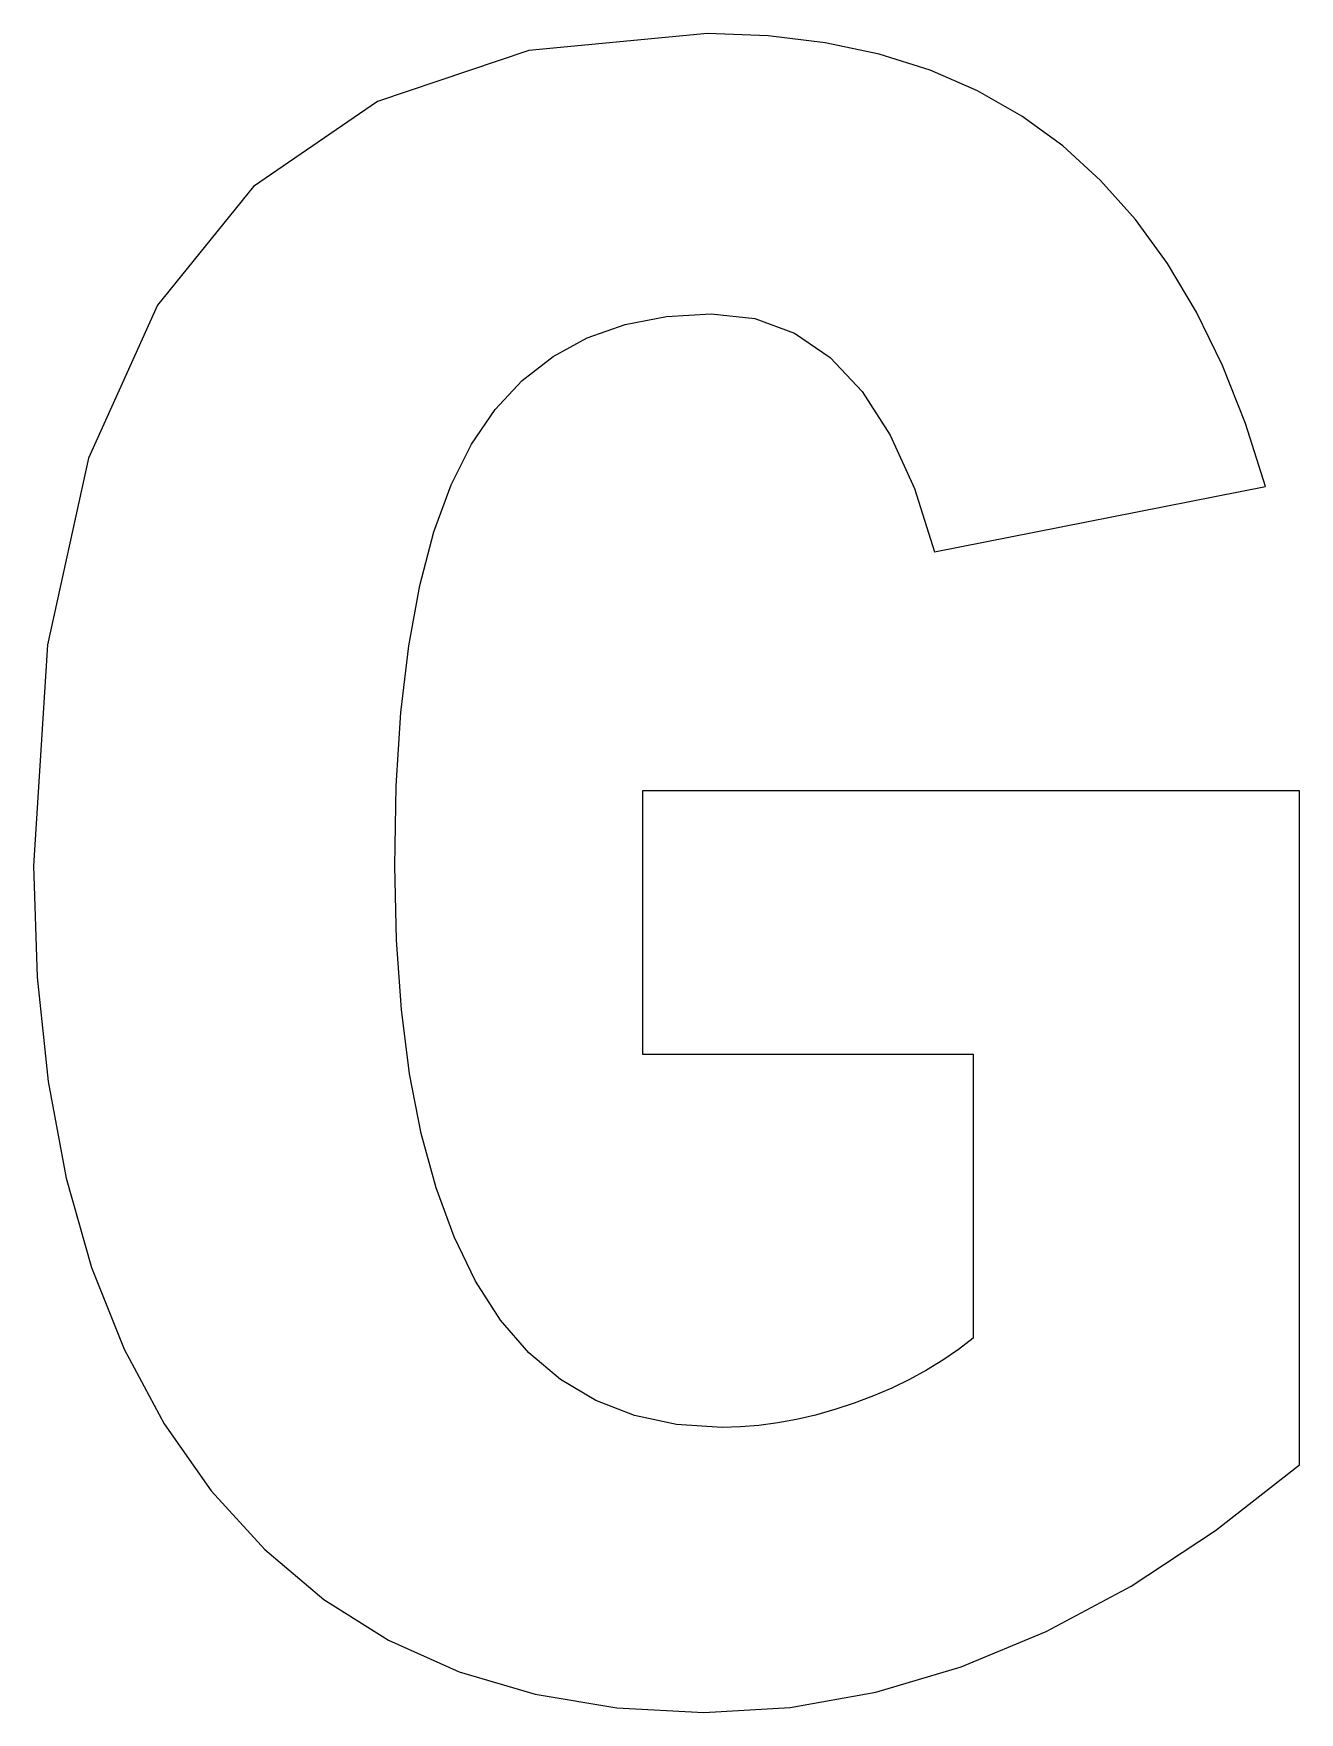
# Model space of a CAD drawing. Header units: metres. Extents: x -6.7 to 6.8, y -22.5 to -4.6.
import ezdxf

# ---------------------------------------------------------------- set-up
doc = ezdxf.new("R2010")
doc.units = ezdxf.units.M

msp = doc.modelspace()

# ---------------------------------------------------------------- linework, layer by layer
for p, q in [((0.487762, -4.59094), (-1.41962, -4.77211)), ((1.13307, -4.61539), (0.487762, -4.59094)), ((1.74365, -4.68877), (1.13307, -4.61539)), ((-1.41962, -4.77211), (-3.03357, -5.31561)), ((2.31952, -4.81104), (1.74365, -4.68877)), ((2.86067, -4.98222), (2.31952, -4.81104)), ((3.3671, -5.20232), (2.86067, -4.98222)), ((-3.03357, -5.31561), (-4.35406, -6.22147)), ((3.83881, -5.47133), (3.3671, -5.20232)), ((4.27579, -5.78925), (3.83881, -5.47133)), ((4.6797, -6.15683), (4.27579, -5.78925)), ((-4.35406, -6.22147), (-5.38112, -7.48965)), ((5.05205, -6.57489), (4.6797, -6.15683)), ((5.39284, -7.04346), (5.05205, -6.57489)), ((5.70209, -7.5625), (5.39284, -7.04346)), ((-5.38112, -7.48965), (-6.11475, -9.12019)), ((-0.795197, -7.8356), (-0.392227, -7.6936)), ((-0.392227, -7.6936), (0.04834, -7.6084)), ((0.04834, -7.6084), (0.52652, -7.58)), ((0.52652, -7.58), (0.991669, -7.63181)), ((0.991669, -7.63181), (1.41525, -7.7872)), ((5.97977, -8.13205), (5.70209, -7.5625)), ((-1.16057, -8.03439), (-0.795197, -7.8356)), ((1.41525, -7.7872), (1.79732, -8.0462)), ((-1.48833, -8.28998), (-1.16057, -8.03439)), ((1.79732, -8.0462), (2.13782, -8.4088)), ((6.22589, -8.75209), (5.97977, -8.13205)), ((-1.77849, -8.60237), (-1.48833, -8.28998)), ((2.13782, -8.4088), (2.43678, -8.875)), ((-2.03105, -8.97156), (-1.77849, -8.60237)), ((6.44046, -9.42262), (6.22589, -8.75209)), ((2.43678, -8.875), (2.6942, -9.44481)), ((-6.11475, -9.12019), (-6.5549, -11.1131)), ((-2.24811, -9.40413), (-2.03105, -8.97156)), ((-2.43178, -9.90663), (-2.24811, -9.40413)), ((2.6942, -9.44481), (2.91008, -10.1182)), ((2.91008, -10.1182), (6.44046, -9.42262)), ((-2.58205, -10.4791), (-2.43178, -9.90663)), ((-2.69891, -11.1215), (-2.58205, -10.4791)), ((-6.5549, -11.1131), (-6.70163, -13.4683)), ((-2.78241, -11.8338), (-2.69891, -11.1215)), ((-2.83249, -12.6161), (-2.78241, -11.8338)), ((-2.8492, -13.4683), (-2.83249, -12.6161)), ((6.80127, -12.6693), (-0.207809, -12.6693)), ((-0.207809, -12.6693), (-0.207809, -15.4781)), ((6.80127, -19.8589), (6.80127, -12.6693)), ((-6.70163, -13.4683), (-6.66298, -14.6582)), ((-2.83157, -14.2624), (-2.8492, -13.4683)), ((-2.77873, -15.0028), (-2.83157, -14.2624)), ((-6.66298, -14.6582), (-6.54703, -15.769)), ((-2.69064, -15.6896), (-2.77873, -15.0028)), ((-0.207809, -15.4781), (3.32237, -15.4781)), ((3.32237, -15.4781), (3.32237, -18.506)), ((-2.56734, -16.3228), (-2.69064, -15.6896)), ((-6.54703, -15.769), (-6.35376, -16.8007)), ((-2.4088, -16.9023), (-2.56734, -16.3228)), ((-6.35376, -16.8007), (-6.08321, -17.7532)), ((-2.21503, -17.4282), (-2.4088, -16.9023)), ((-1.98602, -17.9004), (-2.21503, -17.4282)), ((-6.08321, -17.7532), (-5.73535, -18.6266)), ((-1.72095, -18.314), (-1.98602, -17.9004)), ((-1.41907, -18.664), (-1.72095, -18.314)), ((3.32237, -18.506), (3.16396, -18.6275)), ((-5.73535, -18.6266), (-5.31018, -19.4209)), ((-1.08037, -18.9503), (-1.41907, -18.664)), ((2.99789, -18.7416), (2.82422, -18.8483)), ((3.16396, -18.6275), (2.99789, -18.7416)), ((-0.70488, -19.173), (-1.08037, -18.9503)), ((2.6429, -18.9477), (2.45396, -19.0398)), ((2.82422, -18.8483), (2.6429, -18.9477)), ((2.25739, -19.1244), (2.05318, -19.2017)), ((2.45396, -19.0398), (2.25739, -19.1244)), ((-0.292572, -19.3321), (-0.70488, -19.173)), ((0.156509, -19.4276), (-0.292572, -19.3321)), ((1.64091, -19.3279), (1.43755, -19.3752)), ((1.84613, -19.2701), (1.64091, -19.3279)), ((2.05318, -19.2017), (1.84613, -19.2701)), ((-5.31018, -19.4209), (-4.80771, -20.136)), ((0.642426, -19.4594), (0.156509, -19.4276)), ((0.83844, -19.4541), (0.642426, -19.4594)), ((1.0363, -19.4383), (0.83844, -19.4541)), ((1.23601, -19.412), (1.0363, -19.4383)), ((1.43755, -19.3752), (1.23601, -19.412)), ((5.90486, -20.5597), (6.80127, -19.8589)), ((-4.80771, -20.136), (-4.23656, -20.7632)), ((5.00478, -21.1526), (5.90486, -20.5597)), ((-4.23656, -20.7632), (-3.60547, -21.2939)), ((-3.60547, -21.2939), (-2.91443, -21.7282)), ((4.10101, -21.6377), (5.00478, -21.1526)), ((3.19357, -22.015), (4.10101, -21.6377)), ((-2.91443, -21.7282), (-2.16344, -22.0659)), ((2.28246, -22.2845), (3.19357, -22.015)), ((-2.16344, -22.0659), (-1.35251, -22.3071)), ((-1.35251, -22.3071), (-0.481613, -22.4519)), ((1.36766, -22.4462), (2.28246, -22.2845)), ((-0.481613, -22.4519), (0.449188, -22.5001)), ((0.449188, -22.5001), (1.36766, -22.4462))]:
    msp.add_line(p, q)

doc.saveas('drawing.dxf')
